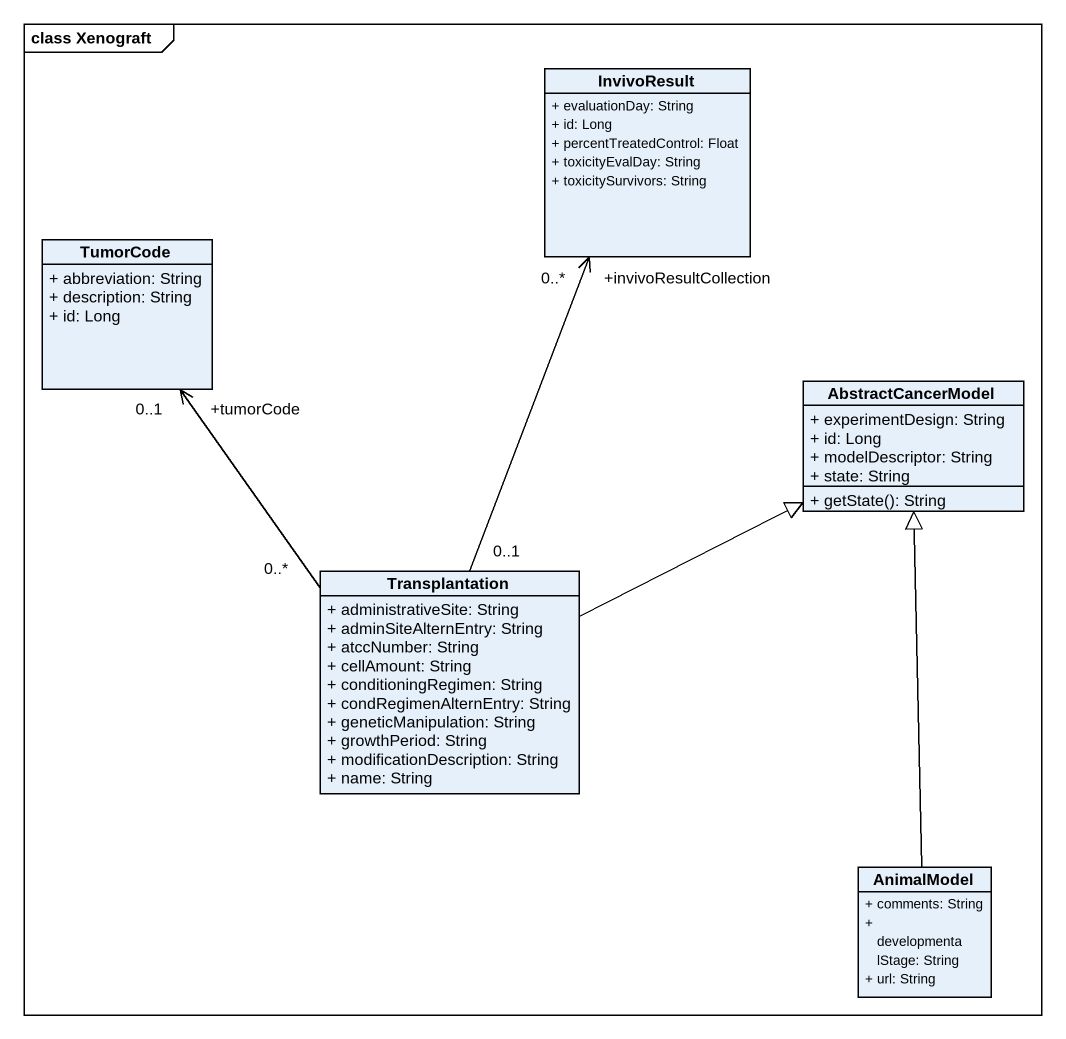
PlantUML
@startuml
mainframe class Xenograft
hide circle
hide empty members
skinparam classAttributeIconSize 0
class InvivoResult {
  + evaluationDay: String
  + id: Long
  + percentTreatedControl: Float
  + toxicityEvalDay: String
  + toxicitySurvivors: String
}
class TumorCode {
  + abbreviation: String
  + description: String
  + id: Long
}
class AbstractCancerModel {
  + experimentDesign: String
  + id: Long
  + modelDescriptor: String
  + state: String
  + getState(): String
}
class Transplantation {
  + administrativeSite: String
  + adminSiteAlternEntry: String
  + atccNumber: String
  + cellAmount: String
  + conditioningRegimen: String
  + condRegimenAlternEntry: String
  + geneticManipulation: String
  + growthPeriod: String
  + modificationDescription: String
  + name: String
}
class AnimalModel {
  + comments: String
  + developmentalStage: String
  + url: String
}
InvivoResult "+invivoResultCollection\n0..*" <-- "0..1" Transplantation
TumorCode "+tumorCode\n0..1" <-- "0..*" Transplantation
Transplantation -right-|> AbstractCancerModel
AnimalModel -up-|> AbstractCancerModel
@enduml
